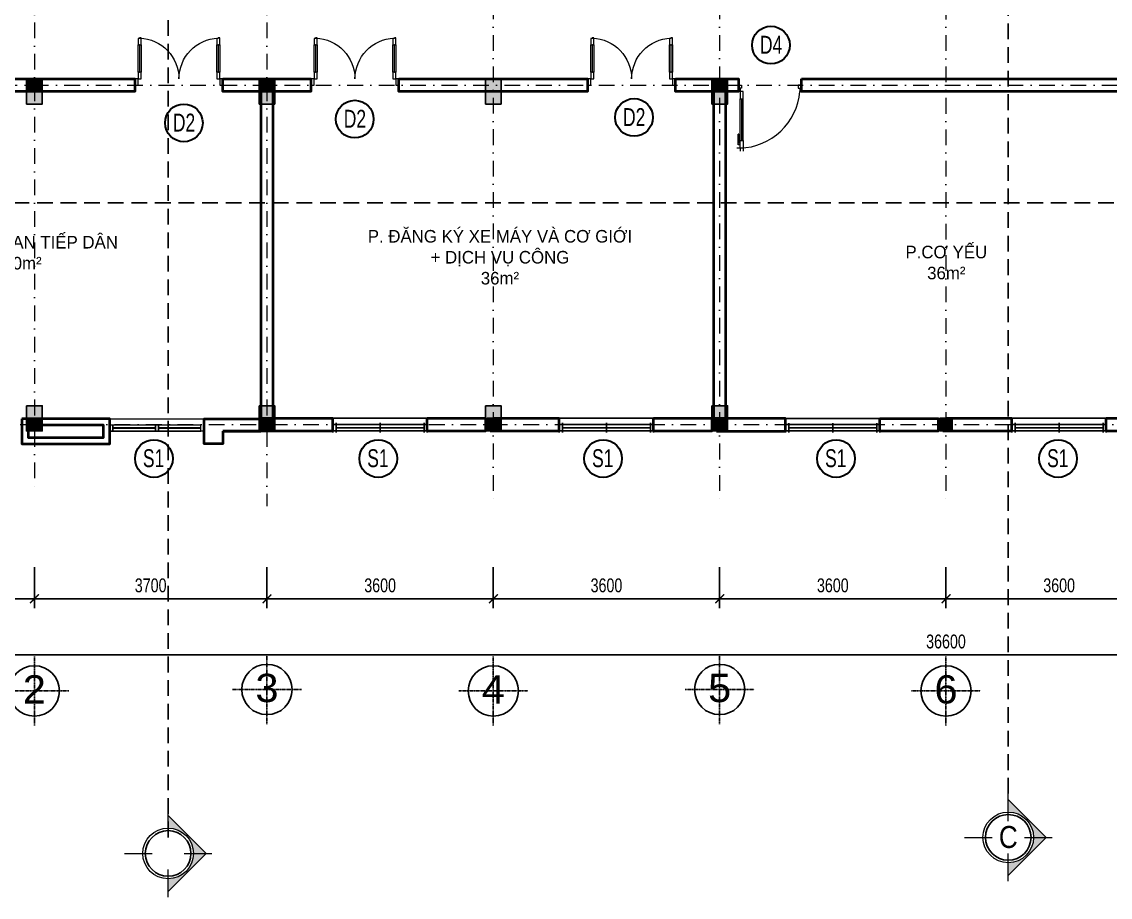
# Model space of a CAD drawing. Header units: millimetres. Extents: x -100655 to 42859, y -1392335 to 17856.
# Drawn here: x 4150 to 21462, y -7520 to 6409 of the extents above; entities that cross this region are included whole.
import ezdxf
from ezdxf.enums import TextEntityAlignment as Align

# ---------------------------------------------------------------- set-up
doc = ezdxf.new("R2010")
doc.units = ezdxf.units.MM
doc.header["$MEASUREMENT"] = 0
for name, pattern in [('DASHDOT', [1, 0.5, -0.25, 0, -0.25]), ('HIDDEN', [0.375, 0.25, -0.125]), ('TIM1', [1.35, 0.8, -0.2, 0.15, -0.2])]:
    doc.linetypes.add(name, pattern=pattern)
for name, color, linetype, lineweight in [('32-CUA', 32, 'Continuous', 15), ('8', 9, 'Continuous', 13), ('CUA SO', 135, 'Continuous', 15), ('Hatch Nhat-0.15', 8, 'Continuous', 9), ('kata_dim', 7, 'Continuous', 15), ('NET THAY', 7, 'Continuous', 20), ('S3', 2, 'Continuous', 25), ('S5', 1, 'Continuous', 35), ('Text', 3, 'Continuous', 0), ('TRUC', 65, 'DASHDOT', 9)]:
    doc.layers.add(name, color=color, linetype=linetype, lineweight=lineweight)
for name, color, linetype in [('CHU', 3, 'Continuous'), ('COT', 1, 'Continuous'), ('KIHIEU', 7, 'Continuous'), ('LAYERMANH', 8, 'Continuous'), ('Net-02', 8, 'Continuous'), ('NET-THAY', 7, 'Continuous'), ('NET03', 2, 'Continuous'), ('TBI', 3, 'Continuous')]:
    doc.layers.add(name, color=color, linetype=linetype)
doc.styles.add('AVO', font='arial.ttf')
doc.styles.add('B', font='')
doc.styles.add('CHUKT', font='', dxfattribs={"width": 0.8})
doc.styles.add('HELVECONDENSE', font='')
doc.styles.add('VNI-HELVE', font='', dxfattribs={"height": 200})
doc.styles.add('VNI-Helve-Condense', font='', dxfattribs={"width": 0.9, "height": 220})
doc.styles.get('B').set_extended_font_data('VNI-Helve-Condense')
doc.styles.get('CHUKT').set_extended_font_data('VNI-Aptima')
doc.styles.get('HELVECONDENSE').set_extended_font_data('VNI-Helve-Condense')
doc.styles.get('VNI-HELVE').set_extended_font_data('VNI-Helve-Condense')
doc.styles.get('VNI-Helve-Condense').set_extended_font_data('VNI-Helve-Condense')
doc.dimstyles.new('Copy of D100', dxfattribs={"dimscale": 0, "dimtxt": 220, "dimasz": 140, "dimexe": 150, "dimexo": 0, "dimgap": 100, "dimtad": 1, "dimdec": 0, "dimzin": 0, "dimdsep": 46, "dimtxsty": 'VNI-Helve-Condense', "dimblk": 'ARCHTICK', "dimcen": 0.09, "dimdle": 150, "dimclrd": 35, "dimclre": 35, "dimclrt": 2, "dimadec": 0, "dimazin": 0, "dimtfac": 1, "dimtdec": 0, "dimtix": 1, "dimtmove": 2, "dimatfit": 3, "dimldrblk": 'ARCHTICK', "dimfxl": 1, "dimtolj": 1, "dimtzin": 0, "dimarcsym": 1})

# ---------------------------------------------------------------- blocks, each defined once
blk = doc.blocks.new('dau cat 2')
h = blk.add_hatch(color=256)
h.paths.add_polyline_path([(0, 200), (0, 300), (-300, 0), (-200, 0, -0.414214)])
h.paths.add_polyline_path([(200, 0), (300, 0), (0, 300), (0, 200, -0.414214)])
blk.add_circle((0, 0), 180)
at = {"layer": '8'}
for p, q in [((0, 127.3), (0, 345.5)), ((0, 300), (-300, 0)), ((0, 300), (300, 0)), ((-127.3, 0), (-345.5, 0)), ((345.5, 0), (127.3, 0)), ((0, -345.5), (0, -127.3))]:
    blk.add_line(p, q, dxfattribs=at)
blk.add_circle((0, 0), 200, dxfattribs=at)
at = {"layer": 'Text', "style": 'HELVECONDENSE'}
blk.add_attdef('A', text='', height=232.7, dxfattribs=at).set_placement((0, 0), align=Align.MIDDLE)
blk = doc.blocks.new('cot1-2')
at = {"layer": 'COT', "ltscale": 2}
blk.add_hatch(color=256, dxfattribs=at).paths.add_polyline_path([(-1, -1), (1, -1), (1, 1), (-1, 1)])
blk.add_lwpolyline([(-1, -1), (1, -1), (1, 1), (-1, 1)], close=True, dxfattribs=at)
at = {"layer": 'COT', "ltscale": 2, "flags": 128}
blk.add_lwpolyline([(-1, -1), (1, 1)], dxfattribs=at)
blk = doc.blocks.new('TRUC')
at = {"layer": 'KIHIEU', "color": 8, "linetype": 'TIM1', "ltscale": 0.75}
for p, q in [((550, -550), (550, 550)), ((0, 0), (1100, 0))]:
    blk.add_line(p, q, dxfattribs=at)
at = {"layer": 'KIHIEU', "color": 1, "linetype": 'Continuous', "ltscale": 1000}
blk.add_circle((550, 0), 400, dxfattribs=at)
at = {"layer": 'KIHIEU', "color": 4, "style": 'CHUKT', "width": 1.1}
blk.add_attdef('TRUC_A2', text='', height=450, dxfattribs=at).set_placement((550, 0), align=Align.MIDDLE_CENTER)
blk = doc.blocks.new('_ArchTick')
at = {"color": 0, "linetype": 'ByBlock', "const_width": 0.15}
blk.add_lwpolyline([(-0.5, -0.5), (0.5, 0.5)], dxfattribs=at)
blk = doc.blocks.new('*D107')
at = {"layer": 'DEFPOINTS', "color": 0, "ltscale": 200, "transparency": 16777216}
for p in [(550, -2269), (4350, -2269), (4350, -2771)]:
    blk.add_point(p, dxfattribs=at)
at = {"layer": 'kata_dim', "color": 35, "lineweight": -2, "ltscale": 200, "transparency": 16777216}
for p, q in [((550, -2269), (550, -2921)), ((4350, -2269), (4350, -2921)), ((400, -2771), (4500, -2771))]:
    blk.add_line(p, q, dxfattribs=at)
at = {"layer": 'kata_dim', "color": 35, "lineweight": -2, "ltscale": 200, "transparency": 16777216, "xscale": 140, "yscale": 140, "zscale": 140, "rotation": 180}
blk.add_blockref('_ArchTick', (550, -2771), dxfattribs=at)
at = {"layer": 'kata_dim', "color": 35, "lineweight": -2, "ltscale": 200, "transparency": 16777216, "xscale": 140, "yscale": 140, "zscale": 140}
blk.add_blockref('_ArchTick', (4350, -2771), dxfattribs=at)
at = {"layer": 'kata_dim', "color": 2, "ltscale": 200, "transparency": 16777216, "insert": (2450, -2559), "char_height": 220, "attachment_point": 5, "style": 'VNI-Helve-Condense'}
blk.add_mtext('\\A1;3800', dxfattribs=at)
blk = doc.blocks.new('*D108')
at = {"layer": 'DEFPOINTS', "color": 0, "ltscale": 200, "transparency": 16777216}
for p in [(4350, -2269), (8050, -2269), (4350, -2771)]:
    blk.add_point(p, dxfattribs=at)
at = {"layer": 'kata_dim', "color": 35, "lineweight": -2, "ltscale": 200, "transparency": 16777216}
for p, q in [((4350, -2269), (4350, -2921)), ((8050, -2269), (8050, -2921)), ((8200, -2771), (4200, -2771))]:
    blk.add_line(p, q, dxfattribs=at)
at = {"layer": 'kata_dim', "color": 35, "lineweight": -2, "ltscale": 200, "transparency": 16777216, "xscale": 140, "yscale": 140, "zscale": 140, "rotation": 180}
blk.add_blockref('_ArchTick', (4350, -2771), dxfattribs=at)
at = {"layer": 'kata_dim', "color": 35, "lineweight": -2, "ltscale": 200, "transparency": 16777216, "xscale": 140, "yscale": 140, "zscale": 140}
blk.add_blockref('_ArchTick', (8050, -2771), dxfattribs=at)
at = {"layer": 'kata_dim', "color": 2, "ltscale": 200, "transparency": 16777216, "insert": (6200, -2559), "char_height": 220, "attachment_point": 5, "style": 'VNI-Helve-Condense'}
blk.add_mtext('\\A1;3700', dxfattribs=at)
blk = doc.blocks.new('*D109')
at = {"layer": 'DEFPOINTS', "color": 0, "ltscale": 200, "transparency": 16777216}
for p in [(11650, -2269), (15250, -2269), (11650, -2771)]:
    blk.add_point(p, dxfattribs=at)
at = {"layer": 'kata_dim', "color": 35, "lineweight": -2, "ltscale": 200, "transparency": 16777216}
for p, q in [((11650, -2269), (11650, -2921)), ((15250, -2269), (15250, -2921)), ((15400, -2771), (11500, -2771))]:
    blk.add_line(p, q, dxfattribs=at)
at = {"layer": 'kata_dim', "color": 35, "lineweight": -2, "ltscale": 200, "transparency": 16777216, "xscale": 140, "yscale": 140, "zscale": 140, "rotation": 180}
blk.add_blockref('_ArchTick', (11650, -2771), dxfattribs=at)
at = {"layer": 'kata_dim', "color": 35, "lineweight": -2, "ltscale": 200, "transparency": 16777216, "xscale": 140, "yscale": 140, "zscale": 140}
blk.add_blockref('_ArchTick', (15250, -2771), dxfattribs=at)
at = {"layer": 'kata_dim', "color": 2, "ltscale": 200, "transparency": 16777216, "insert": (13450, -2559), "char_height": 220, "attachment_point": 5, "style": 'VNI-Helve-Condense'}
blk.add_mtext('\\A1;3600', dxfattribs=at)
blk = doc.blocks.new('*D110')
at = {"layer": 'DEFPOINTS', "color": 0, "ltscale": 200, "transparency": 16777216}
for p in [(8050, -2269), (11650, -2269), (11650, -2771)]:
    blk.add_point(p, dxfattribs=at)
at = {"layer": 'kata_dim', "color": 35, "lineweight": -2, "ltscale": 200, "transparency": 16777216}
for p, q in [((8050, -2269), (8050, -2921)), ((11650, -2269), (11650, -2921)), ((7900, -2771), (11800, -2771))]:
    blk.add_line(p, q, dxfattribs=at)
at = {"layer": 'kata_dim', "color": 35, "lineweight": -2, "ltscale": 200, "transparency": 16777216, "xscale": 140, "yscale": 140, "zscale": 140, "rotation": 180}
blk.add_blockref('_ArchTick', (8050, -2771), dxfattribs=at)
at = {"layer": 'kata_dim', "color": 35, "lineweight": -2, "ltscale": 200, "transparency": 16777216, "xscale": 140, "yscale": 140, "zscale": 140}
blk.add_blockref('_ArchTick', (11650, -2771), dxfattribs=at)
at = {"layer": 'kata_dim', "color": 2, "ltscale": 200, "transparency": 16777216, "insert": (9850, -2559), "char_height": 220, "attachment_point": 5, "style": 'VNI-Helve-Condense'}
blk.add_mtext('\\A1;3600', dxfattribs=at)
blk = doc.blocks.new('*D111')
at = {"layer": 'DEFPOINTS', "color": 0, "ltscale": 200, "transparency": 16777216}
for p in [(15250, -2269), (18850, -2269), (18850, -2771)]:
    blk.add_point(p, dxfattribs=at)
at = {"layer": 'kata_dim', "color": 35, "lineweight": -2, "ltscale": 200, "transparency": 16777216}
for p, q in [((15250, -2269), (15250, -2921)), ((18850, -2269), (18850, -2921)), ((15100, -2771), (19000, -2771))]:
    blk.add_line(p, q, dxfattribs=at)
at = {"layer": 'kata_dim', "color": 35, "lineweight": -2, "ltscale": 200, "transparency": 16777216, "xscale": 140, "yscale": 140, "zscale": 140, "rotation": 180}
blk.add_blockref('_ArchTick', (15250, -2771), dxfattribs=at)
at = {"layer": 'kata_dim', "color": 35, "lineweight": -2, "ltscale": 200, "transparency": 16777216, "xscale": 140, "yscale": 140, "zscale": 140}
blk.add_blockref('_ArchTick', (18850, -2771), dxfattribs=at)
at = {"layer": 'kata_dim', "color": 2, "ltscale": 200, "transparency": 16777216, "insert": (17050, -2559), "char_height": 220, "attachment_point": 5, "style": 'VNI-Helve-Condense'}
blk.add_mtext('\\A1;3600', dxfattribs=at)
blk = doc.blocks.new('*D112')
at = {"layer": 'DEFPOINTS', "color": 0, "ltscale": 200, "transparency": 16777216}
for p in [(18850, -2269), (22450, -2269), (18850, -2771)]:
    blk.add_point(p, dxfattribs=at)
at = {"layer": 'kata_dim', "color": 35, "lineweight": -2, "ltscale": 200, "transparency": 16777216}
for p, q in [((18850, -2269), (18850, -2921)), ((22450, -2269), (22450, -2921)), ((22600, -2771), (18700, -2771))]:
    blk.add_line(p, q, dxfattribs=at)
at = {"layer": 'kata_dim', "color": 35, "lineweight": -2, "ltscale": 200, "transparency": 16777216, "xscale": 140, "yscale": 140, "zscale": 140, "rotation": 180}
blk.add_blockref('_ArchTick', (18850, -2771), dxfattribs=at)
at = {"layer": 'kata_dim', "color": 35, "lineweight": -2, "ltscale": 200, "transparency": 16777216, "xscale": 140, "yscale": 140, "zscale": 140}
blk.add_blockref('_ArchTick', (22450, -2771), dxfattribs=at)
at = {"layer": 'kata_dim', "color": 2, "ltscale": 200, "transparency": 16777216, "insert": (20650, -2559), "char_height": 220, "attachment_point": 5, "style": 'VNI-Helve-Condense'}
blk.add_mtext('\\A1;3600', dxfattribs=at)
blk = doc.blocks.new('*D115')
at = {"layer": 'DEFPOINTS', "color": 0, "ltscale": 200, "transparency": 16777216}
for p in [(550, -2921), (37150, -2921), (37150, -3664)]:
    blk.add_point(p, dxfattribs=at)
at = {"layer": 'kata_dim', "color": 35, "lineweight": -2, "ltscale": 200, "transparency": 16777216}
for p, q in [((550, -2921), (550, -3814)), ((37150, -2921), (37150, -3814)), ((400, -3664), (37300, -3664))]:
    blk.add_line(p, q, dxfattribs=at)
at = {"layer": 'kata_dim', "color": 35, "lineweight": -2, "ltscale": 200, "transparency": 16777216, "xscale": 140, "yscale": 140, "zscale": 140, "rotation": 180}
blk.add_blockref('_ArchTick', (550, -3664), dxfattribs=at)
at = {"layer": 'kata_dim', "color": 35, "lineweight": -2, "ltscale": 200, "transparency": 16777216, "xscale": 140, "yscale": 140, "zscale": 140}
blk.add_blockref('_ArchTick', (37150, -3664), dxfattribs=at)
at = {"layer": 'kata_dim', "color": 2, "ltscale": 200, "transparency": 16777216, "insert": (18850, -3452), "char_height": 220, "attachment_point": 5, "style": 'VNI-Helve-Condense'}
blk.add_mtext('\\A1;36600', dxfattribs=at)
blk = doc.blocks.new('CD2C')
at = {"layer": '32-CUA'}
for points in [[(74180.79, -17409.98), (74180.29, -17409.98), (74180.29, -17408.98), (74180.79, -17408.98)], [(74194.29, -17409.98), (74193.79, -17409.98), (74193.79, -17408.98), (74194.29, -17408.98)], [(74181.28, -17411.06), (74180.79, -17411.06), (74180.79, -17409.98), (74181.28, -17409.98)], [(74180.79, -17411.06), (74180.79, -17415.4), (74181.28, -17415.4), (74181.28, -17411.06)], [(74181.06, -17415.4), (74181.01, -17415.4), (74181.01, -17411.06), (74181.06, -17411.06)], [(74193.3, -17409.98), (74193.79, -17409.98), (74193.79, -17411.06), (74193.3, -17411.06)], [(74193.79, -17415.4), (74193.79, -17411.06), (74193.3, -17411.06), (74193.3, -17415.4)], [(74193.52, -17411.06), (74193.57, -17411.06), (74193.57, -17415.4), (74193.52, -17415.4)], [(74181.28, -17416.53), (74181.03, -17416.53), (74181.03, -17416.43), (74180.79, -17416.43), (74180.79, -17415.4), (74181.28, -17415.4)], [(74193.79, -17416.53), (74193.55, -17416.53), (74193.55, -17416.43), (74193.3, -17416.43), (74193.3, -17415.4), (74193.79, -17415.4)]]:
    blk.add_lwpolyline(points, close=True, dxfattribs=at)
for centre, start, end in [((74180.79, -17409.98), 272.1491, 0), ((74193.79, -17409.98), 180, 267.8509)]:
    blk.add_arc(centre, 6.5, start, end, dxfattribs=at)
blk = doc.blocks.new('C1000')
at = {"layer": '32-CUA', "lineweight": 0}
for p, q in [((74112.4, -17359.21), (74111.9, -17359.21)), ((74112.4, -17359.21), (74112.4, -17358.71)), ((74112.4, -17359.21), (74112.4, -17360.41)), ((74112.9, -17359.21), (74112.4, -17359.21)), ((74112.9, -17359.21), (74112.9, -17358.71)), ((74112.9, -17360.41), (74112.9, -17359.21)), ((74112.12, -17359.72), (74112.12, -17361.41)), ((74112.4, -17359.72), (74112.12, -17359.72)), ((74112.18, -17360), (74112.18, -17361.41)), ((74112.4, -17360), (74112.18, -17360)), ((74112.4, -17359.72), (74112.4, -17360)), ((74112.4, -17360.18), (74112.4, -17367.01)), ((74112.4, -17360.41), (74112.9, -17360.41)), ((74112.65, -17367.01), (74112.65, -17360.41)), ((74112.9, -17360.41), (74112.9, -17367.01)), ((74112.18, -17361.41), (74112.12, -17361.41)), ((74112.4, -17368.21), (74112.4, -17367.01)), ((74112.4, -17367.01), (74112.9, -17367.01)), ((74112.9, -17367.01), (74112.9, -17368.21)), ((74112.15, -17368.21), (74112.15, -17369.21)), ((74112.4, -17368.21), (74112.15, -17368.21)), ((74112.15, -17369.21), (74112.65, -17369.21)), ((74112.4, -17368.71), (74112.4, -17368.21)), ((74112.9, -17368.21), (74112.4, -17368.21)), ((74112.65, -17368.71), (74112.4, -17368.71)), ((74112.65, -17369.21), (74112.65, -17368.71)), ((74121.65, -17368.71), (74121.9, -17368.71)), ((74121.65, -17369.21), (74121.65, -17368.71)), ((74122.15, -17369.21), (74121.65, -17369.21)), ((74121.9, -17368.21), (74122.15, -17368.21)), ((74121.9, -17368.71), (74121.9, -17368.21)), ((74122.15, -17368.21), (74122.15, -17369.21))]:
    blk.add_line(p, q, dxfattribs=at)
at = {"layer": '32-CUA', "lineweight": 0, "extrusion": (0, 0, -1)}
blk.add_ellipse((74113.02, -17368.07), major_axis=(-6.72, 6.36), ratio=0.918583, start_param=0.785398, end_param=2.356194, dxfattribs=at)

msp = doc.modelspace()

# ---------------------------------------------------------------- hatches: boundary and pattern name
at = {"layer": 'Hatch Nhat-0.15'}
h = msp.add_hatch(color=256, dxfattribs=at)
h.dxf.hatch_style = 1
h.paths.add_polyline_path([(4325, 5100.1), (4225, 5100.1), (4225, 5400), (4325, 5400)])
h.paths.add_polyline_path([(4475, 5100.1), (4325, 5100.1), (4325, 5400), (4475, 5400)])
h.paths.add_polyline_path([(4475, 5400), (4325, 5400), (4325, 5500.1), (4475, 5500.1)])
h.paths.add_polyline_path([(4325, 5400), (4225, 5400), (4225, 5500.1), (4325, 5500.1)])
h = msp.add_hatch(color=256, dxfattribs=at)
h.dxf.hatch_style = 1
h.paths.add_polyline_path([(8025, 5100.1), (7925, 5100.1), (7925, 5400), (8025, 5400)])
h.paths.add_polyline_path([(8175, 5100.1), (8025, 5100.1), (8025, 5400), (8175, 5400)])
h.paths.add_polyline_path([(8175, 5400), (8025, 5400), (8025, 5500.1), (8175, 5500.1)])
h.paths.add_polyline_path([(8025, 5400), (7925, 5400), (7925, 5500.1), (8025, 5500.1)])
h = msp.add_hatch(color=256, dxfattribs=at)
h.dxf.hatch_style = 1
h.paths.add_polyline_path([(11625, 5100.1), (11525, 5100.1), (11525, 5400), (11625, 5400)])
h.paths.add_polyline_path([(11775, 5100.1), (11625, 5100.1), (11625, 5400), (11775, 5400)])
h.paths.add_polyline_path([(11775, 5400), (11625, 5400), (11625, 5500.1), (11775, 5500.1)])
h.paths.add_polyline_path([(11625, 5400), (11525, 5400), (11525, 5500.1), (11625, 5500.1)])
h = msp.add_hatch(color=256, dxfattribs=at)
h.dxf.hatch_style = 1
h.paths.add_polyline_path([(15225, 5100.1), (15125, 5100.1), (15125, 5400), (15225, 5400)])
h.paths.add_polyline_path([(15375, 5100.1), (15225, 5100.1), (15225, 5400), (15375, 5400)])
h.paths.add_polyline_path([(15375, 5400), (15225, 5400), (15225, 5500.1), (15375, 5500.1)])
h.paths.add_polyline_path([(15225, 5400), (15125, 5400), (15125, 5500.1), (15225, 5500.1)])
h = msp.add_hatch(color=256, dxfattribs=at)
h.dxf.hatch_style = 1
h.paths.add_polyline_path([(4325, 299.1), (4225, 299.1), (4225, -0.7), (4325, -0.7)])
h.paths.add_polyline_path([(4475, 299.1), (4325, 299.1), (4325, -0.7), (4475, -0.7)])
h.paths.add_polyline_path([(4475, -0.7), (4325, -0.7), (4325, -100.9), (4475, -100.9)])
h.paths.add_polyline_path([(4325, -0.7), (4225, -0.7), (4225, -100.9), (4325, -100.9)])
h = msp.add_hatch(color=256, dxfattribs=at)
h.dxf.hatch_style = 1
h.paths.add_polyline_path([(8025, 299.1), (7925, 299.1), (7925, -0.7), (8025, -0.7)])
h.paths.add_polyline_path([(8175, 299.1), (8025, 299.1), (8025, -0.7), (8175, -0.7)])
h.paths.add_polyline_path([(8175, -0.7), (8025, -0.7), (8025, -100.9), (8175, -100.9)])
h.paths.add_polyline_path([(8025, -0.7), (7925, -0.7), (7925, -100.9), (8025, -100.9)])
h = msp.add_hatch(color=256, dxfattribs=at)
h.dxf.hatch_style = 1
h.paths.add_polyline_path([(11625, 299.1), (11525, 299.1), (11525, -0.7), (11625, -0.7)])
h.paths.add_polyline_path([(11775, 299.1), (11625, 299.1), (11625, -0.7), (11775, -0.7)])
h.paths.add_polyline_path([(11775, -0.7), (11625, -0.7), (11625, -100.9), (11775, -100.9)])
h.paths.add_polyline_path([(11625, -0.7), (11525, -0.7), (11525, -100.9), (11625, -100.9)])
h = msp.add_hatch(color=256, dxfattribs=at)
h.dxf.hatch_style = 1
h.paths.add_polyline_path([(15225, 299.1), (15125, 299.1), (15125, -0.7), (15225, -0.7)])
h.paths.add_polyline_path([(15375, 299.1), (15225, 299.1), (15225, -0.7), (15375, -0.7)])
h.paths.add_polyline_path([(15375, -0.7), (15225, -0.7), (15225, -100.9), (15375, -100.9)])
h.paths.add_polyline_path([(15225, -0.7), (15125, -0.7), (15125, -100.9), (15225, -100.9)])

# ---------------------------------------------------------------- linework, layer by layer
at = {"layer": 'CUA SO', "color": 30}
for p, q in [((6275, -51.4), (5600, -51.4)), ((6275, -61.4), (5600, -61.4)), ((7000, -51.4), (6325, -51.4)), ((7000, -61.4), (6325, -61.4))]:
    msp.add_line(p, q, dxfattribs=at)
at = {"layer": 'CUA SO', "color": 55}
for points in [[(7050, -106.4), (5550, -106.4), (5550, 93.6), (7050, 93.6)], [(5600, -6.4), (5550, -6.4), (5550, -106.4), (5600, -106.4)], [(6325, -6.4), (6275, -6.4), (6275, -106.4), (6325, -106.4)]]:
    msp.add_lwpolyline(points, close=True, dxfattribs=at)
at = {"layer": 'CUA SO', "color": 30}
for points in [[(5600, -106.4), (6275, -106.4), (6275, -6.4), (5600, -6.4)], [(6325, -106.4), (7000, -106.4), (7000, -6.4), (6325, -6.4)]]:
    msp.add_lwpolyline(points, close=True, dxfattribs=at)
at = {"layer": 'LAYERMANH'}
for p, q in [((9100, -99.1), (9100, 0.9)), ((12700, -99.1), (12700, 0.9)), ((19900, -99.1), (19900, 0.9)), ((16300, -100.7), (16300, -0.7))]:
    msp.add_line(p, q, dxfattribs=at)
for points in [[(9100, -124.1), (9100, 25.9)], [(9100, -124.1), (9100, 25.9)], [(9150, -124.1), (9150, 25.9)], [(9850, -124.1), (9850, 25.9)], [(10550, -124.1), (10550, 25.9)], [(10550, -124.1), (10550, 25.9)], [(10600, -124.1), (10600, 25.9)], [(12700, -124.1), (12700, 25.9)], [(12700, -124.1), (12700, 25.9)], [(12750, -124.1), (12750, 25.9)], [(13450, -124.1), (13450, 25.9)], [(14150, -124.1), (14150, 25.9)], [(14150, -124.1), (14150, 25.9)], [(14200, -124.1), (14200, 25.9)], [(16300, -125.7), (16300, 24.3)], [(16300, -125.7), (16300, 24.3)], [(16350, -125.7), (16350, 24.3)], [(17050, -125.7), (17050, 24.3)], [(17750, -125.7), (17750, 24.3)], [(17750, -125.7), (17750, 24.3)], [(17800, -125.7), (17800, 24.3)], [(19900, -124.1), (19900, 25.9)], [(19900, -124.1), (19900, 25.9)], [(19950, -124.1), (19950, 25.9)], [(20650, -124.1), (20650, 25.9)], [(21350, -124.1), (21350, 25.9)], [(21350, -124.1), (21350, 25.9)], [(21400, -124.1), (21400, 25.9)], [(9150, -49.1), (10550, -49.1)], [(12750, -49.1), (14150, -49.1)], [(16350, -50.7), (17750, -50.7)], [(19950, -49.1), (21350, -49.1)]]:
    msp.add_lwpolyline(points, dxfattribs=at)
at = {"layer": 'NET THAY', "color": 26, "lineweight": 30}
for centre in [(16065.9, 6037.3), (6728.1, 4799.6), (9446, 4859.8), (13888.1, 4886.7), (6251.2, -540), (9819.4, -540), (13395.7, -540), (17101.2, -540), (20633, -540)]:
    msp.add_circle(centre, 299.9, dxfattribs=at)
at = {"layer": 'Net-02'}
for p, q in [((10600, 100.9), (9100, 100.9)), ((14200, 100.9), (12700, 100.9)), ((17800, 99.3), (16300, 99.3)), ((21400, 100.9), (19900, 100.9))]:
    msp.add_line(p, q, dxfattribs=at)
for points in [[(9100, 0.9), (10600, 0.9)], [(12700, 0.9), (14200, 0.9)], [(19900, 0.9), (21400, 0.9)], [(9100, -99.1), (10600, -99.1)], [(12700, -99.1), (14200, -99.1)], [(16300, -0.7), (17800, -0.7)], [(16300, -100.7), (17800, -100.7)], [(19900, -99.1), (21400, -99.1)]]:
    msp.add_lwpolyline(points, dxfattribs=at)
at = {"layer": 'NET03', "linetype": 'HIDDEN', "ltscale": 1000}
for points in [[(6478.1, -6566.7), (6478.1, 16001.8)], [(19840.6, -5870.3), (19840.6, 15502.9)], [(-4606.5, 3527.8), (39248.7, 3527.8)]]:
    msp.add_lwpolyline(points, dxfattribs=at)
at = {"layer": 'S3'}
for points in [[(4225, 5100.1), (4475, 5100.1), (4475, 5500.1), (4225, 5500.1)], [(7925, 5100.1), (8175, 5100.1), (8175, 5500.1), (7925, 5500.1)], [(11525, 5100.1), (11775, 5100.1), (11775, 5500.1), (11525, 5500.1)], [(15125, 5100.1), (15375, 5100.1), (15375, 5500.1), (15125, 5500.1)], [(4225, 299.1), (4475, 299.1), (4475, -100.9), (4225, -100.9)], [(7925, 299.1), (8175, 299.1), (8175, -100.9), (7925, -100.9)], [(11525, 299.1), (11775, 299.1), (11775, -100.9), (11525, -100.9)], [(15125, 299.1), (15375, 299.1), (15375, -100.9), (15125, -100.9)]]:
    msp.add_lwpolyline(points, close=True, dxfattribs=at)
at = {"layer": 'S5', "ltscale": 200}
msp.add_line((7950, -107.3), (7350, -107.3), dxfattribs=at)
for points in [[(3150, 5500), (5950, 5500), (5950, 5300), (3150, 5300)], [(7350, 5500), (8750, 5500), (8750, 5300), (7350, 5300)], [(10150, 5500), (13150, 5500), (13150, 5300), (10150, 5300)], [(14550, 5500), (15550, 5500), (15550, 5300), (14550, 5300)], [(16550, 5500), (22650, 5500), (22650, 5300), (16550, 5300)], [(8150, 5300), (7950, 5300), (7950, 100), (8150, 100)], [(15350, 5300), (15150, 5300), (15150, 100), (15350, 100)], [(4150, 93.6), (4150, -306.4), (5550, -306.4), (5550, 93.6)], [(10600, 100.9), (11525, 100.9), (11525, -101.9), (10600, -101.9)], [(14200, 100.9), (15125, 100.9), (15125, -101.9), (14200, -101.9)], [(17800, 99.3), (18725, 99.3), (18725, -103.5), (17800, -103.5)], [(21400, 100.9), (22325, 100.9), (22325, -101.9), (21400, -101.9)], [(4250, -6.4), (4250, -206.4), (5450, -206.4), (5450, -6.4)]]:
    msp.add_lwpolyline(points, close=True, dxfattribs=at)
for points in [[(7350, -106.4), (7350, -306.4), (7050, -306.4), (7050, 93.6), (7350, 93.6)], [(7350, 93.6), (8150, 93.6), (8150, -106.4), (7350, -106.4)], [(8000, -101.7), (9100, -101.7), (9100, 98.3), (8050, 98.3), (8050, -101.7)], [(11600, -101.7), (12700, -101.7), (12700, 98.3), (11650, 98.3), (11650, -101.7)], [(15200, -103.3), (16300, -103.3), (16300, 96.7), (15250, 96.7), (15250, -103.3)], [(18800, -101.7), (19900, -101.7), (19900, 98.3), (18850, 98.3), (18850, -101.7)]]:
    msp.add_lwpolyline(points, dxfattribs=at)
at = {"layer": 'TRUC', "ltscale": 500}
for p, q in [((4350, 15900), (4350, -1086.4)), ((8050, 15900), (8050, -1300)), ((11650, 14200), (11650, -1300)), ((15250, 14200), (15250, -1300)), ((18850, 14198.3), (18850, -1301.7)), ((-5675.2, 5400), (38150, 5400)), ((2625, 0), (38150, 0))]:
    msp.add_line(p, q, dxfattribs=at)

# ---------------------------------------------------------------- block references
at = {"ltscale": 300, "xscale": 2.015999991446733, "yscale": 2.016000004485249, "zscale": 2.015999991446733, "rotation": 270}
for p in [(19840.6, -6566.7), (6478.1, -6823.1)]:
    msp.add_blockref('dau cat 2', p, dxfattribs=at)
at = {"layer": '32-CUA', "xscale": -100, "yscale": 100, "zscale": 100, "rotation": 180}
for name, p in [('CD2C', (-7412079, -1735498)), ('CD2C', (-7409279, -1735498)), ('CD2C', (-7404879, -1735498)), ('C1000', (-7395665.2, -1731520.6))]:
    msp.add_blockref(name, p, dxfattribs=at)
at = {"layer": 'CHU'}
ref = msp.add_blockref('TRUC', (3800, -4236.9), dxfattribs=dict(at, xscale=-1, rotation=180))
ref.add_attrib('TRUC_A2', '2', dxfattribs={"layer": 'KIHIEU', "color": 4, "height": 450, "style": 'CHUKT', "width": 1.1}).set_placement((4350, -4212.3), align=Align.MIDDLE_CENTER)
ref = msp.add_blockref('TRUC', (7500, -4214.4), dxfattribs=dict(at, xscale=-1, rotation=180))
ref.add_attrib('TRUC_A2', '3', dxfattribs={"layer": 'KIHIEU', "color": 4, "height": 450, "style": 'CHUKT', "width": 1.1}).set_placement((8050, -4189.8), align=Align.MIDDLE_CENTER)
ref = msp.add_blockref('TRUC', (11100, -4236.9), dxfattribs=dict(at, xscale=-1, rotation=180))
ref.add_attrib('TRUC_A2', '4', dxfattribs={"layer": 'KIHIEU', "color": 4, "height": 450, "style": 'CHUKT', "width": 1.1}).set_placement((11650, -4212.3), align=Align.MIDDLE_CENTER)
ref = msp.add_blockref('TRUC', (14700, -4214.4), dxfattribs=dict(at, xscale=-1, rotation=180))
ref.add_attrib('TRUC_A2', '5', dxfattribs={"layer": 'KIHIEU', "color": 4, "height": 450, "style": 'CHUKT', "width": 1.1}).set_placement((15250, -4189.8), align=Align.MIDDLE_CENTER)
ref = msp.add_blockref('TRUC', (18300, -4236.9), dxfattribs=dict(at, xscale=-1, rotation=180))
ref.add_attrib('TRUC_A2', '6', dxfattribs={"layer": 'KIHIEU', "color": 4, "height": 450, "style": 'CHUKT', "width": 1.1}).set_placement((18850, -4212.3), align=Align.MIDDLE_CENTER)
at = {"layer": 'COT', "xscale": 100, "yscale": 100, "zscale": 100}
for p in [(4350, 5400), (8050, 5400), (15250, 5400), (4350, -0.9), (8050, 0), (8050, -0.9), (11650, 0), (15250, -1.7), (18850, 0)]:
    msp.add_blockref('cot1-2', p, dxfattribs=at)

# ---------------------------------------------------------------- texts
at = {"char_height": 200, "style": 'B'}
for s, insert, attachment_point in [('{\\fVNI-Avo|b0|i0|c0|p2;P. ÑAÊNG KYÙ XE MAÙY VAØ CÔ GIÔÙI\\P+ DÒCH VUÏ COÂNG\\P36m²}', (11755.5, 3096.2), 2), ('{\\fVNI-Avo|b0|i0|c0|p2;P. TRÖÏC BAN TIEÁP DAÂN \\P40m²}', (4161.1, 3001.7), 2), ('{\\fVNI-Avo|b0|i0|c0|p2;P.CÔ YEÁU\\P36m²}', (18855.4, 2309), 8)]:
    msp.add_mtext(s, dxfattribs=dict(at, insert=insert, attachment_point=attachment_point))
at = {"layer": 'NET-THAY', "ltscale": 10, "style": 'AVO', "width": 0.85}
msp.add_text('C', height=350, dxfattribs=at).set_placement((19841.4, -6561.1), align=Align.MIDDLE_CENTER)
at = {"layer": 'TBI', "color": 0, "linetype": 'ByBlock', "ltscale": 2, "style": 'VNI-HELVE', "width": 0.85}
for s, p in [('D4', (15891.4, 5900.4)), ('D2', (13713.7, 4749.8)), ('D2', (6553.7, 4662.8)), ('D2', (9271.6, 4722.9)), ('S1', (6076.8, -676.8)), ('S1', (9644.9, -676.8)), ('S1', (13221.3, -676.8)), ('S1', (16926.8, -676.8)), ('S1', (20458.5, -676.8))]:
    msp.add_text(s, height=285, dxfattribs=at).set_placement(p)

# ---------------------------------------------------------------- dimensions: what is measured, and where the dimension line sits
at = {"layer": 'kata_dim', "ltscale": 200}
for base, p1, p2, picture, middle in [((4350, -2771.4), (550, -2268.9), (4350, -2268.9), '*D107', (2450, -2559.1)), ((11650, -2771.4), (8050, -2268.9), (11650, -2268.9), '*D110', (9850, -2559.1)), ((18850, -2771.4), (15250, -2268.9), (18850, -2268.9), '*D111', (17050, -2559.1)), ((37150, -3664.4), (550, -2921.4), (37150, -2921.4), '*D115', (18850, -3452.1))]:
    dim = msp.add_linear_dim(base=base, p1=p1, p2=p2, dimstyle='Copy of D100', override={"dimscale": 1}, dxfattribs=at)
    dim.commit()
    dim.dimension.update_dxf_attribs({"geometry": picture, "text_midpoint": middle})
for base, p1, p2, picture, middle in [((4350, -2771.4), (8050, -2268.9), (4350, -2268.9), '*D108', (6200, -2559.1)), ((11650, -2771.4), (15250, -2268.9), (11650, -2268.9), '*D109', (13450, -2559.1)), ((18850, -2771.4), (22450, -2268.9), (18850, -2268.9), '*D112', (20650, -2559.1))]:
    dim = msp.add_linear_dim(base=base, p1=p1, p2=p2, angle=180, dimstyle='Copy of D100', override={"dimscale": 1}, dxfattribs=at)
    dim.commit()
    dim.dimension.update_dxf_attribs({"geometry": picture, "text_midpoint": middle})

doc.saveas('drawing.dxf')
